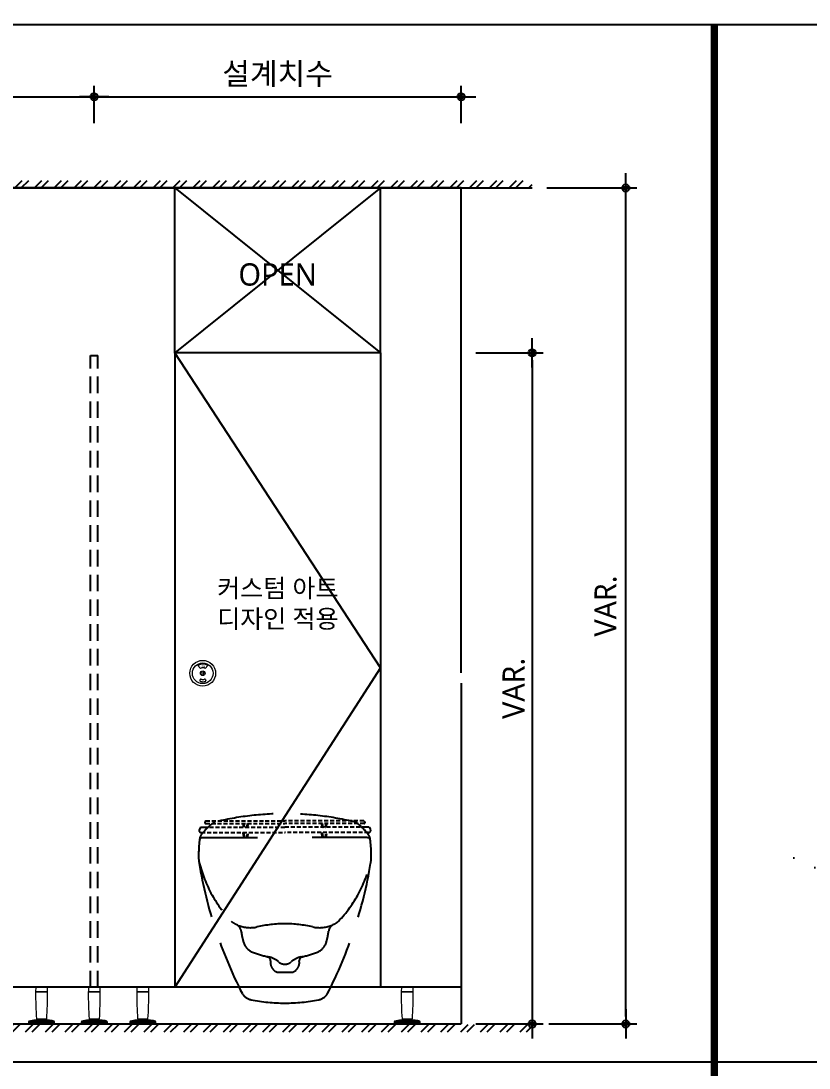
# Model space of a CAD drawing. Extents: x -256 to 8104, y -176 to 5714.
# Drawn here: x 3621 to 4694, y 4116 to 5543 of the extents above; entities that cross this region are included whole.
import ezdxf
from ezdxf.enums import TextEntityAlignment as Align

# ---------------------------------------------------------------- set-up
doc = ezdxf.new("R2010")
doc.units = 0
doc.header["$LTSCALE"] = 30
doc.linetypes.add('HIDDEN', pattern=[0.375, 0.25, -0.125])
doc.layers.get('0').update_dxf_attribs({"linetype": 'CONTINUOUS'})
doc.layers.get('DEFPOINTS').update_dxf_attribs({"linetype": 'CONTINUOUS'})
for name, color, linetype in [('curior-0Line', 252, 'CONTINUOUS'), ('DIM', 7, 'CONTINUOUS'), ('FIN', 5, 'CONTINUOUS'), ('HAT', 8, 'CONTINUOUS'), ('HID', 9, 'HIDDEN'), ('문자', 3, 'CONTINUOUS'), ('부자재', 4, 'CONTINUOUS'), ('잠금쇠(회전형)', 4, 'CONTINUOUS'), ('치수', 1, 'CONTINUOUS'), ('판넬', 2, 'CONTINUOUS'), ('해치', 8, 'CONTINUOUS')]:
    doc.layers.add(name, color=color, linetype=linetype)
doc.styles.add('HDW', font='gulim.ttc')
doc.styles.add('돋움', font='malgun.ttf')
doc.dimstyles.new('10', dxfattribs={"dimscale": 10, "dimtxt": 3, "dimasz": 1, "dimexe": 1.5, "dimexo": 2, "dimgap": 1, "dimtad": 1, "dimdec": 0, "dimlunit": 6, "dimtxsty": '돋움', "dimblk": 'DIMDOT', "dimcen": -1, "dimdle": 1.5, "dimclrt": 3, "dimazin": 3, "dimtfac": 1, "dimtdec": 0, "dimtix": 1, "dimtmove": 2, "dimatfit": 3, "dimldrblk": 'DIMDOT', "dimarcsym": 0})

# ---------------------------------------------------------------- blocks, each defined once
blk = doc.blocks.new('DIMDOT')
at = {"linetype": 'Continuous'}
blk.add_line((-2, 0), (2, 0), dxfattribs=at)
for radius in [0.5, 0.25]:
    blk.add_circle((0, 0), radius, dxfattribs=at)
blk = doc.blocks.new('*D666')
at = {"layer": 'DEFPOINTS', "color": 0}
for p in [(51908.8, -1432.8), (51408.8, -1489), (51908.8, -1489)]:
    blk.add_point(p, dxfattribs=at)
at = {"layer": 'DIM', "color": 0, "lineweight": -2, "ltscale": 10}
for p, q in [((51408.8, -1469), (51408.8, -1417.8)), ((51908.8, -1469), (51908.8, -1417.8)), ((51418.8, -1432.8), (51898.8, -1432.8))]:
    blk.add_line(p, q, dxfattribs=at)
at = {"layer": 'DIM', "color": 0, "lineweight": -2, "xscale": 10, "yscale": 10, "zscale": 10, "rotation": 180}
blk.add_blockref('DIMDOT', (51408.8, -1432.8), dxfattribs=at)
at = {"layer": 'DIM', "color": 0, "lineweight": -2, "xscale": 10, "yscale": 10, "zscale": 10}
blk.add_blockref('DIMDOT', (51908.8, -1432.8), dxfattribs=at)
at = {"layer": 'DIM', "color": 3, "insert": (51658.8, -1403.1), "char_height": 30, "attachment_point": 5, "style": '돋움'}
blk.add_mtext('설계치수', dxfattribs=at)
blk = doc.blocks.new('*D667')
at = {"layer": 'DEFPOINTS', "color": 0}
for p in [(52408.8, -1432.8), (51908.8, -1489), (52408.8, -1489)]:
    blk.add_point(p, dxfattribs=at)
at = {"layer": 'DIM', "color": 0, "lineweight": -2, "ltscale": 10}
for p, q in [((51908.8, -1469), (51908.8, -1417.8)), ((52408.8, -1469), (52408.8, -1417.8)), ((51918.8, -1432.8), (52398.8, -1432.8))]:
    blk.add_line(p, q, dxfattribs=at)
at = {"layer": 'DIM', "color": 0, "lineweight": -2, "xscale": 10, "yscale": 10, "zscale": 10, "rotation": 180}
blk.add_blockref('DIMDOT', (51908.8, -1432.8), dxfattribs=at)
at = {"layer": 'DIM', "color": 0, "lineweight": -2, "xscale": 10, "yscale": 10, "zscale": 10}
blk.add_blockref('DIMDOT', (52408.8, -1432.8), dxfattribs=at)
at = {"layer": 'DIM', "color": 3, "insert": (52158.8, -1403.1), "char_height": 30, "attachment_point": 5, "style": '돋움'}
blk.add_mtext('설계치수', dxfattribs=at)
blk = doc.blocks.new('*D668')
at = {"layer": 'DEFPOINTS', "color": 0}
for p in [(52408.8, -1781.9), (52408.8, -2696.9), (52505.7, -2696.9)]:
    blk.add_point(p, dxfattribs=at)
at = {"layer": 'DIM', "color": 0, "lineweight": -2, "ltscale": 10}
for p, q in [((52428.8, -1781.9), (52520.7, -1781.9)), ((52505.7, -1791.9), (52505.7, -2686.9)), ((52428.8, -2696.9), (52520.7, -2696.9))]:
    blk.add_line(p, q, dxfattribs=at)
at = {"layer": 'DIM', "color": 0, "lineweight": -2, "xscale": 10, "yscale": 10, "zscale": 10}
for p, rotation in [((52505.7, -1781.9), 90), ((52505.7, -2696.9), 270)]:
    blk.add_blockref('DIMDOT', p, dxfattribs=dict(at, rotation=rotation))
at = {"layer": 'DIM', "color": 3, "insert": (52480.5, -2239.4), "char_height": 30, "attachment_point": 5, "rotation": 90, "style": '돋움'}
blk.add_mtext('VAR.', dxfattribs=at)
blk = doc.blocks.new('A$C460A2A32')
at = {"color": 0}
for p, q in [((2.8, 20), (0.5, 16)), ((2.8, 20), (8.6, 20)), ((8.6, 20), (162.3, 20)), ((12.8, 32), (11.2, 30.4)), ((12.6, 27), (162.3, 27)), ((12.8, 32), (162.3, 32)), ((311.8, 32), (162.3, 32)), ((312, 27), (162.3, 27)), ((316, 20), (162.3, 20)), ((311.8, 32), (313.4, 30.4)), ((321.8, 20), (316, 20)), ((321.8, 20), (324.1, 16)), ((3.9, 10), (162.3, 10)), ((320.7, 10), (162.3, 10))]:
    blk.add_line(p, q, dxfattribs=at)
for centre, radius, start, end in [((12.6, 29), 2, 135, 270), ((108.9, 28.2), 26, 182.6717, 198.4118), ((107.4, 28.2), 23, 183.0205, 200.9186), ((68.6, 28.2), 23, 339.0814, 356.9795), ((67.1, 28.2), 26, 341.5882, 357.3283), ((257.5, 28.2), 26, 182.6717, 198.4118), ((256, 28.2), 23, 183.0205, 200.9186), ((217.2, 28.2), 23, 339.0814, 356.9795), ((215.7, 28.2), 26, 341.5882, 357.3283), ((312, 29), 2, 270, 45), ((3.9, 14), 4, 150.0107, 270), ((108.9, 10), 26, 180, 202.6199), ((107.4, 10), 23, 180, 205.7715), ((68.6, 10), 23, 334.2285, 0), ((67.1, 10), 26, 337.3801, 0), ((257.5, 10), 26, 180, 202.6199), ((256, 10), 23, 180, 205.7715), ((217.2, 10), 23, 334.2285, 0), ((215.7, 10), 26, 337.3801, 0), ((320.7, 14), 4, 270, 29.9893)]:
    blk.add_arc(centre, radius, start, end, dxfattribs=at)
blk = doc.blocks.new('*D685')
at = {"layer": 'DEFPOINTS', "color": 0}
for p in [(52505.7, -1557.2), (52633.1, -1557.2), (52508.2, -2696.9)]:
    blk.add_point(p, dxfattribs=at)
at = {"layer": 'DIM', "color": 0, "lineweight": -2, "ltscale": 10}
for p, q in [((52525.7, -1557.2), (52648.1, -1557.2)), ((52633.1, -2686.9), (52633.1, -1567.2)), ((52528.2, -2696.9), (52648.1, -2696.9))]:
    blk.add_line(p, q, dxfattribs=at)
at = {"layer": 'DIM', "color": 0, "lineweight": -2, "xscale": 10, "yscale": 10, "zscale": 10}
for p, rotation in [((52633.1, -1557.2), 90), ((52633.1, -2696.9), 270)]:
    blk.add_blockref('DIMDOT', p, dxfattribs=dict(at, rotation=rotation))
at = {"layer": 'DIM', "color": 3, "insert": (52605.8, -2127.1), "char_height": 30, "attachment_point": 5, "rotation": 90, "style": '돋움'}
blk.add_mtext('VAR.', dxfattribs=at)
blk = doc.blocks.new('DESIGN-25', base_point=(48188.6, -6872.9))
at = {"layer": 'HAT'}
h = blk.add_hatch(dxfattribs=at)
h.set_pattern_fill('ANSI32', color=256, scale=2, style=0)
h.set_pattern_definition([(45, (39572.717, -7190.143), (-13.470384, 13.470384), []), (45, (39581.697, -7190.143), (-13.470384, 13.470384), [])])
h.paths.add_polyline_path([(50812.1, -1547.2), (52505.7, -1547.2), (52505.7, -1557.2), (50812.1, -1557.2)])
h = blk.add_hatch(dxfattribs=at)
h.set_pattern_fill('ANSI32', color=256, scale=2, style=0)
h.set_pattern_definition([(45, (39572.717, -7008.163), (-13.470384, 13.470384), []), (45, (39581.697, -7008.163), (-13.470384, 13.470384), [])])
h.paths.add_polyline_path([(50812.1, -2707.4), (52505.7, -2707.4), (52505.7, -2697.4), (50812.1, -2697.4)])
at = {"layer": '해치'}
h = blk.add_hatch(dxfattribs=at)
h.set_pattern_fill('AR-CONC', color=256, style=0)
h.set_pattern_definition([(50, (51428.11, -3972.16), (182.185, -15.939), [19.05, -209.55]), (355, (51428.11, -3972.16), (-35.243, 191.057), [15.24, -167.64]), (100.451, (51443.3, -3973.49), (146.943, 175.117), [16.19, -178.09]), (46.184, (51428.11, -3921.36), (271.079, -42.042), [28.575, -314.325]), (96.636, (51450.7, -3924.86), (237.404, 247.426), [24.285, -267.135]), (351.184, (51428.1, -3921.36), (237.405, 247.425), [22.86, -251.46]), (21, (51453.51, -3934.06), (151.615, -102.2655), [19.05, -209.55]), (326, (51453.51, -3934.06), (61.802, 184.188), [15.24, -167.64]), (71.4514, (51466.15, -3942.58), (213.416, 81.923), [16.19, -178.09]), (37.5, (51428.11, -3972.16), (3.0886, 84.555), [0, -165.608, 0, -170.18, 0, -168.275]), (7.5, (51428.11, -3972.16), (66.8197, 100.1806), [0, -97.028, 0, -161.798, 0, -64.135]), (327.5, (51371.47, -3972.16), (135.5906, -5.7287), [0, -63.5, 0, -198.12, 0, -262.89]), (317.5, (51346.07, -3972.16), (148.129, 25.4265), [0, -82.55, 0, -131.572, 0, -186.69])])
h.paths.add_polyline_path([(53907.7, -2538.4), (53907.7, -2435.4), (52857.5, -2435.4), (52857.5, -2538.4)])
at = {"color": 2}
blk.add_line((50812.1, -1557.2), (52505.7, -1557.2), dxfattribs=at)
for p, q in [((52408.8, -2218.3), (52408.8, -1557.2)), ((52408.8, -2232.1), (52408.8, -2696.9)), ((50908.8, -2696.9), (52408.8, -2696.9))]:
    blk.add_line(p, q)
at = {"color": 8}
blk.add_line((50707.4, -2748.7), (54055.2, -2748.7), dxfattribs=at)
at = {"color": 2}
for points in [[(48187.9, -1334.5), (55440.2, -1334.5), (55440.2, -6872.8), (48187.9, -6872.8)], [(48187.9, -1334.5), (55440.2, -1334.5), (55440.2, -6872.8), (48187.9, -6872.8)], [(48187.9, -1334.5), (56169.8, -1334.5), (56169.8, -6872.8), (48187.9, -6872.8)]]:
    blk.add_lwpolyline(points, close=True, dxfattribs=at)
at = {"color": 8, "const_width": 10}
blk.add_lwpolyline([(52753.7, -4103.7), (52753.7, -1334.5)], dxfattribs=at)
at = {"layer": 'FIN', "linetype": 'Continuous', "lineweight": 15}
for p, q in [((51845.5, -2653.4), (51829.1, -2653.4)), ((51829.2, -2652.8), (51845.5, -2652.8)), ((51917.3, -2653.4), (51900.9, -2653.4)), ((51901, -2652.8), (51917.3, -2652.8)), ((51967, -2652.8), (51983.4, -2652.8)), ((51983.4, -2653.4), (51967, -2653.4)), ((52327.2, -2652.8), (52343.6, -2652.8)), ((52343.6, -2653.4), (52327.2, -2653.4)), ((51855.1, -2694.2), (51819.5, -2694.2)), ((51855.1, -2695.5), (51819.5, -2695.5)), ((51819.5, -2695.5), (51855.1, -2695.5)), ((51820.1, -2693), (51854.6, -2693)), ((51821, -2697.1), (51821, -2696.9)), ((51821, -2697.1), (51821, -2696.9)), ((51822.2, -2697.1), (51821, -2697.1)), ((51821, -2697.1), (51821, -2697.1)), ((51822.2, -2697.1), (51822.2, -2696.9)), ((51822.2, -2697.1), (51822.2, -2696.9)), ((51822.2, -2697.1), (51822.2, -2697.1)), ((51845.9, -2691.5), (51828.8, -2691.5)), ((51829, -2691.5), (51845.6, -2691.5)), ((51830.3, -2689.8), (51844.4, -2689.8)), ((51839.4, -2697.1), (51839.4, -2696.9)), ((51840, -2697.1), (51839.4, -2697.1)), ((51840, -2697.1), (51840, -2696.9)), ((51840.8, -2697.1), (51840.8, -2696.9)), ((51840.8, -2697.1), (51840.8, -2696.9)), ((51840.8, -2697.1), (51840.8, -2696.9)), ((51840.9, -2697.1), (51840.9, -2696.9)), ((51841.1, -2697.1), (51840.9, -2697.1)), ((51841.1, -2697.1), (51841.1, -2696.9)), ((51841.2, -2697.1), (51841.1, -2697.1)), ((51841.2, -2697.1), (51841.2, -2696.9)), ((51841.3, -2697.1), (51841.2, -2697.1)), ((51841.3, -2697.1), (51841.3, -2696.9)), ((51841.3, -2697.1), (51841.3, -2696.9)), ((51841.3, -2697.1), (51841.3, -2696.9)), ((51841.3, -2697.1), (51841.3, -2697.1)), ((51841.3, -2697.1), (51841.3, -2697.1)), ((51841.5, -2697.1), (51841.5, -2696.9)), ((51841.7, -2697.1), (51841.7, -2696.9)), ((51841.7, -2697.1), (51841.7, -2696.9)), ((51841.8, -2697.1), (51841.8, -2696.9)), ((51841.9, -2697.1), (51841.8, -2697.1)), ((51841.8, -2697.1), (51841.8, -2697.1)), ((51841.9, -2697.1), (51841.9, -2696.9)), ((51842, -2697.1), (51841.9, -2697.1)), ((51842, -2697.1), (51842, -2696.9)), ((51852.2, -2697.1), (51852.2, -2696.9)), ((51852.4, -2697.1), (51852.4, -2696.9)), ((51852.9, -2697.1), (51852.9, -2696.9)), ((51853.3, -2697.1), (51853.3, -2696.9)), ((51853.5, -2697.1), (51853.5, -2696.9)), ((51926.9, -2694.2), (51891.3, -2694.2)), ((51926.9, -2695.5), (51891.3, -2695.5)), ((51891.3, -2695.5), (51926.9, -2695.5)), ((51891.9, -2693), (51926.4, -2693)), ((51892.8, -2697.1), (51892.8, -2696.9)), ((51892.8, -2697.1), (51892.8, -2696.9)), ((51894, -2697.1), (51892.8, -2697.1)), ((51892.8, -2697.1), (51892.8, -2697.1)), ((51894, -2697.1), (51894, -2696.9)), ((51894, -2697.1), (51894, -2696.9)), ((51894, -2697.1), (51894, -2697.1)), ((51917.7, -2691.5), (51900.6, -2691.5)), ((51900.8, -2691.5), (51917.4, -2691.5)), ((51902.1, -2689.8), (51916.2, -2689.8)), ((51911.2, -2697.1), (51911.2, -2696.9)), ((51911.8, -2697.1), (51911.2, -2697.1)), ((51911.8, -2697.1), (51911.8, -2696.9)), ((51912.6, -2697.1), (51912.6, -2696.9)), ((51912.6, -2697.1), (51912.6, -2696.9)), ((51912.6, -2697.1), (51912.6, -2696.9)), ((51912.7, -2697.1), (51912.7, -2696.9)), ((51912.9, -2697.1), (51912.7, -2697.1)), ((51912.9, -2697.1), (51912.9, -2696.9)), ((51913, -2697.1), (51912.9, -2697.1)), ((51913, -2697.1), (51913, -2696.9)), ((51913.1, -2697.1), (51913, -2697.1)), ((51913.1, -2697.1), (51913.1, -2696.9)), ((51913.1, -2697.1), (51913.1, -2696.9)), ((51913.1, -2697.1), (51913.1, -2696.9)), ((51913.1, -2697.1), (51913.1, -2697.1)), ((51913.1, -2697.1), (51913.1, -2697.1)), ((51913.3, -2697.1), (51913.3, -2696.9)), ((51913.5, -2697.1), (51913.5, -2696.9)), ((51913.5, -2697.1), (51913.5, -2696.9)), ((51913.6, -2697.1), (51913.6, -2696.9)), ((51913.7, -2697.1), (51913.6, -2697.1)), ((51913.6, -2697.1), (51913.6, -2697.1)), ((51913.7, -2697.1), (51913.7, -2696.9)), ((51913.7, -2697.1), (51913.7, -2696.9)), ((51913.7, -2697.1), (51913.7, -2697.1)), ((51924, -2697.1), (51924, -2696.9)), ((51924.2, -2697.1), (51924.2, -2696.9)), ((51924.6, -2697.1), (51924.6, -2696.9)), ((51925.1, -2697.1), (51925.1, -2696.9)), ((51925.3, -2697.1), (51925.3, -2696.9)), ((51993, -2694.2), (51957.4, -2694.2)), ((51993, -2695.5), (51957.4, -2695.5)), ((51957.4, -2695.5), (51993, -2695.5)), ((51958, -2693), (51992.5, -2693)), ((51958.9, -2697.1), (51958.9, -2696.9)), ((51958.9, -2697.1), (51958.9, -2696.9)), ((51960.1, -2697.1), (51958.9, -2697.1)), ((51958.9, -2697.1), (51958.9, -2697.1)), ((51960.1, -2697.1), (51960.1, -2696.9)), ((51960.1, -2697.1), (51960.1, -2696.9)), ((51960.1, -2697.1), (51960.1, -2697.1)), ((51983.7, -2691.5), (51966.7, -2691.5)), ((51966.9, -2691.5), (51983.5, -2691.5)), ((51968.2, -2689.8), (51982.3, -2689.8)), ((51977.3, -2697.1), (51977.3, -2696.9)), ((51977.8, -2697.1), (51977.3, -2697.1)), ((51977.8, -2697.1), (51977.8, -2696.9)), ((51978.7, -2697.1), (51978.7, -2696.9)), ((51978.7, -2697.1), (51978.7, -2696.9)), ((51978.7, -2697.1), (51978.7, -2696.9)), ((51978.7, -2697.1), (51978.7, -2696.9)), ((51979, -2697.1), (51978.7, -2697.1)), ((51979, -2697.1), (51979, -2696.9)), ((51979.1, -2697.1), (51979, -2697.1)), ((51979.1, -2697.1), (51979.1, -2696.9)), ((51979.2, -2697.1), (51979.1, -2697.1)), ((51979.2, -2697.1), (51979.2, -2696.9)), ((51979.2, -2697.1), (51979.2, -2696.9)), ((51979.2, -2697.1), (51979.2, -2696.9)), ((51979.2, -2697.1), (51979.2, -2697.1)), ((51979.2, -2697.1), (51979.2, -2697.1)), ((51979.4, -2697.1), (51979.4, -2696.9)), ((51979.6, -2697.1), (51979.6, -2696.9)), ((51979.6, -2697.1), (51979.6, -2696.9)), ((51979.7, -2697.1), (51979.6, -2697.1)), ((51979.7, -2697.1), (51979.7, -2696.9)), ((51979.8, -2697.1), (51979.7, -2697.1)), ((51979.8, -2697.1), (51979.8, -2696.9)), ((51979.8, -2697.1), (51979.8, -2696.9)), ((51979.8, -2697.1), (51979.8, -2697.1)), ((51990.1, -2697.1), (51990.1, -2696.9)), ((51990.3, -2697.1), (51990.3, -2696.9)), ((51990.7, -2697.1), (51990.7, -2696.9)), ((51991.2, -2697.1), (51991.2, -2696.9)), ((51991.4, -2697.1), (51991.4, -2696.9)), ((52353.2, -2694.2), (52317.6, -2694.2)), ((52353.2, -2695.5), (52317.6, -2695.5)), ((52317.6, -2695.5), (52353.2, -2695.5)), ((52318.1, -2693), (52352.7, -2693)), ((52319, -2697.1), (52319, -2696.9)), ((52319.1, -2697.1), (52319, -2697.1)), ((52319.1, -2697.1), (52319.1, -2696.9)), ((52320.3, -2697.1), (52319.1, -2697.1)), ((52320.3, -2697.1), (52320.3, -2696.9)), ((52320.3, -2697.1), (52320.3, -2696.9)), ((52320.3, -2697.1), (52320.3, -2697.1)), ((52343.9, -2691.5), (52326.9, -2691.5)), ((52327.1, -2691.5), (52343.7, -2691.5)), ((52328.4, -2689.8), (52342.4, -2689.8)), ((52337.4, -2697.1), (52337.4, -2696.9)), ((52338, -2697.1), (52337.4, -2697.1)), ((52338, -2697.1), (52338, -2696.9)), ((52338.8, -2697.1), (52338.8, -2696.9)), ((52338.9, -2697.1), (52338.9, -2696.9)), ((52338.9, -2697.1), (52338.9, -2696.9)), ((52338.9, -2697.1), (52338.9, -2696.9)), ((52339.2, -2697.1), (52338.9, -2697.1)), ((52339.2, -2697.1), (52339.2, -2696.9)), ((52339.3, -2697.1), (52339.2, -2697.1)), ((52339.3, -2697.1), (52339.3, -2696.9)), ((52339.4, -2697.1), (52339.3, -2697.1)), ((52339.4, -2697.1), (52339.4, -2696.9)), ((52339.4, -2697.1), (52339.4, -2696.9)), ((52339.4, -2697.1), (52339.4, -2696.9)), ((52339.4, -2697.1), (52339.4, -2697.1)), ((52339.4, -2697.1), (52339.4, -2697.1)), ((52339.6, -2697.1), (52339.6, -2696.9)), ((52339.8, -2697.1), (52339.8, -2696.9)), ((52339.8, -2697.1), (52339.8, -2696.9)), ((52339.9, -2697.1), (52339.8, -2697.1)), ((52339.9, -2697.1), (52339.9, -2696.9)), ((52339.9, -2697.1), (52339.9, -2696.9)), ((52339.9, -2697.1), (52339.9, -2697.1)), ((52340, -2697.1), (52339.9, -2697.1)), ((52340, -2697.1), (52340, -2696.9)), ((52350.3, -2697.1), (52350.3, -2696.9)), ((52350.5, -2697.1), (52350.5, -2696.9)), ((52350.9, -2697.1), (52350.9, -2696.9)), ((52351.4, -2697.1), (52351.4, -2696.9)), ((52351.6, -2697.1), (52351.6, -2696.9))]:
    blk.add_line(p, q, dxfattribs=at)
at = {"layer": 'FIN', "color": 4, "linetype": 'Continuous', "lineweight": 15}
for p, q in [((51829.3, -2647.2), (51829.3, -2647.2)), ((51829.4, -2646.9), (51845.3, -2646.9)), ((51829.4, -2653.1), (51845.2, -2653.1)), ((51845.5, -2652.8), (51845.4, -2647.2)), ((51901.1, -2646.9), (51917.1, -2646.9)), ((51901.1, -2647.2), (51901.1, -2647.2)), ((51901.2, -2653.1), (51917, -2653.1)), ((51917.3, -2652.8), (51917.2, -2647.2)), ((51967.2, -2646.9), (51983.2, -2646.9)), ((51967.2, -2647.2), (51967.2, -2647.2)), ((51967.3, -2653.1), (51983.1, -2653.1)), ((51983.4, -2652.8), (51983.2, -2647.2)), ((52327.4, -2646.9), (52343.4, -2646.9)), ((52327.4, -2647.2), (52327.4, -2647.2)), ((52327.5, -2653.1), (52343.3, -2653.1)), ((52343.6, -2652.8), (52343.4, -2647.2)), ((51820.1, -2693), (51819.5, -2694.2)), ((51819.5, -2694.2), (51819.5, -2695.5)), ((51819.5, -2695.5), (51819.5, -2696.9)), ((51819.5, -2696.9), (51855.1, -2696.9)), ((51830.3, -2689.8), (51830.9, -2690.5)), ((51843.8, -2690.5), (51830.9, -2690.5)), ((51831.8, -2690.7), (51831.2, -2691.4)), ((51843.5, -2691.4), (51831.2, -2691.4)), ((51831.8, -2690.5), (51831.8, -2690.7)), ((51831.8, -2690.7), (51842.9, -2690.7)), ((51842.9, -2690.7), (51842.9, -2690.5)), ((51843.5, -2691.4), (51842.9, -2690.7)), ((51843.8, -2690.5), (51844.4, -2689.8)), ((51855.1, -2694.2), (51854.6, -2693)), ((51855.1, -2695.5), (51855.1, -2694.2)), ((51855.1, -2696.9), (51855.1, -2695.5)), ((51891.9, -2693), (51891.3, -2694.2)), ((51891.3, -2694.2), (51891.3, -2695.5)), ((51891.3, -2695.5), (51891.3, -2696.9)), ((51891.3, -2696.9), (51926.9, -2696.9)), ((51902.1, -2689.8), (51902.7, -2690.5)), ((51915.5, -2690.5), (51902.7, -2690.5)), ((51903.6, -2690.7), (51903, -2691.4)), ((51915.3, -2691.4), (51903, -2691.4)), ((51903.6, -2690.5), (51903.6, -2690.7)), ((51903.6, -2690.7), (51914.7, -2690.7)), ((51914.7, -2690.7), (51914.7, -2690.5)), ((51915.3, -2691.4), (51914.7, -2690.7)), ((51915.5, -2690.5), (51916.2, -2689.8)), ((51926.9, -2694.2), (51926.4, -2693)), ((51926.9, -2695.5), (51926.9, -2694.2)), ((51926.9, -2696.9), (51926.9, -2695.5)), ((51958, -2693), (51957.4, -2694.2)), ((51957.4, -2694.2), (51957.4, -2695.5)), ((51957.4, -2695.5), (51957.4, -2696.9)), ((51957.4, -2696.9), (51993, -2696.9)), ((51968.2, -2689.8), (51968.8, -2690.5)), ((51981.6, -2690.5), (51968.8, -2690.5)), ((51969.7, -2690.7), (51969.1, -2691.4)), ((51981.4, -2691.4), (51969.1, -2691.4)), ((51969.7, -2690.5), (51969.7, -2690.7)), ((51969.7, -2690.7), (51980.8, -2690.7)), ((51980.8, -2690.7), (51980.8, -2690.5)), ((51981.4, -2691.4), (51980.8, -2690.7)), ((51981.6, -2690.5), (51982.3, -2689.8)), ((51993, -2694.2), (51992.5, -2693)), ((51993, -2695.5), (51993, -2694.2)), ((51993, -2696.9), (51993, -2695.5)), ((52318.1, -2693), (52317.6, -2694.2)), ((52317.6, -2694.2), (52317.6, -2695.5)), ((52317.6, -2695.5), (52317.6, -2696.9)), ((52317.6, -2696.9), (52353.2, -2696.9)), ((52328.4, -2689.8), (52329, -2690.5)), ((52341.8, -2690.5), (52329, -2690.5)), ((52329.9, -2690.7), (52329.3, -2691.4)), ((52341.5, -2691.4), (52329.3, -2691.4)), ((52329.9, -2690.5), (52329.9, -2690.7)), ((52329.9, -2690.7), (52341, -2690.7)), ((52341, -2690.7), (52341, -2690.5)), ((52341.5, -2691.4), (52341, -2690.7)), ((52341.8, -2690.5), (52342.4, -2689.8)), ((52353.2, -2694.2), (52352.7, -2693)), ((52353.2, -2695.5), (52353.2, -2694.2)), ((52353.2, -2696.9), (52353.2, -2695.5))]:
    blk.add_line(p, q, dxfattribs=at)
for points in [[(51829.4, -2646.9, 0.124037), (51829.3, -2647.2, -0.001096), (51829.3, -2647.2), (51829.2, -2652.8)], [(51901.1, -2646.9, 0.124037), (51901.1, -2647.2, -0.001096), (51901.1, -2647.2), (51901, -2652.8)], [(51967.2, -2646.9, 0.124037), (51967.2, -2647.2, -0.001096), (51967.2, -2647.2), (51967, -2652.8)], [(52327.4, -2646.9, 0.124037), (52327.4, -2647.2, -0.001096), (52327.4, -2647.2), (52327.2, -2652.8)]]:
    blk.add_lwpolyline(points, format="xyb", dxfattribs=at)
at = {"layer": 'FIN', "color": 4, "linetype": 'Continuous', "lineweight": 15, "flags": 128}
for points in [[(51845.4, -2647.2, 0.118135), (51845.3, -2646.9, 0.118135)], [(51917.2, -2647.2, 0.118135), (51917.1, -2646.9, 0.118135)], [(51983.2, -2647.2, 0.118135), (51983.2, -2646.9, 0.118135)], [(52343.4, -2647.2, 0.118135), (52343.4, -2646.9, 0.118135)]]:
    blk.add_lwpolyline(points, format="xyb", dxfattribs=at)
at = {"layer": 'FIN', "color": 4, "linetype": 'Continuous', "lineweight": 15}
for centre, radius, start, end in [((51829.4, -2653.4), 0.292, 90, 179.3579), ((51829.4, -2652.8), 0.292, 179.2415, 270), ((52407.8, -2653.6), 578.7, 179.9718, 183.5859), ((51291.4, -2654.4), 554.1, 356.3354, 0.1097), ((51845.2, -2652.8), 0.292, 270, 0.7585), ((51845.2, -2653.4), 0.292, 0.6421, 90), ((51901.2, -2653.4), 0.292, 90, 179.3579), ((51901.2, -2652.8), 0.292, 179.2415, 270), ((52479.6, -2653.6), 578.7, 179.9718, 183.5859), ((51363.2, -2654.4), 554.1, 356.3354, 0.1097), ((51917, -2652.8), 0.292, 270, 0.7585), ((51917, -2653.4), 0.292, 0.6421, 90), ((51967.3, -2652.8), 0.292, 179.2415, 270), ((51967.3, -2653.4), 0.292, 90, 179.3579), ((52545.7, -2653.6), 578.7, 179.9718, 183.5859), ((51429.3, -2654.4), 554.1, 356.3354, 0.1097), ((51983.1, -2652.8), 0.292, 270, 0.7585), ((51983.1, -2653.4), 0.292, 0.6421, 90), ((52327.5, -2652.8), 0.292, 179.2415, 270), ((52327.5, -2653.4), 0.292, 90, 179.3579), ((52905.9, -2653.6), 578.7, 179.9718, 183.5859), ((51789.5, -2654.4), 554.1, 356.3354, 0.1097), ((52343.3, -2652.8), 0.292, 270, 0.7585), ((52343.3, -2653.4), 0.292, 0.6421, 90), ((51831.8, -2735.2), 43.8, 93.8991, 105.5006), ((51831.8, -2724.7), 33.3, 91.0115, 94.7479), ((51829, -2691.7), 0.175, 94.7479, 116.6788), ((51842.9, -2724.7), 33.3, 85.2521, 88.9885), ((51845.6, -2691.7), 0.175, 63.3212, 85.2521), ((51842.9, -2735.2), 43.8, 80.5831, 86.1009), ((51842.9, -2735.2), 43.8, 74.4994, 78.127), ((51903.6, -2735.2), 43.8, 93.8991, 105.5006), ((51903.6, -2724.7), 33.3, 91.0115, 94.7479), ((51900.8, -2691.7), 0.175, 94.7479, 116.6788), ((51914.7, -2724.7), 33.3, 85.2521, 88.9885), ((51917.4, -2691.7), 0.175, 63.3212, 85.2521), ((51914.7, -2735.2), 43.8, 80.5831, 86.1009), ((51914.7, -2735.2), 43.8, 74.4994, 78.127), ((51969.7, -2735.2), 43.8, 93.8991, 105.5006), ((51966.9, -2691.7), 0.175, 94.7479, 116.6788), ((51969.7, -2724.7), 33.3, 91.0115, 94.7479), ((51980.8, -2724.7), 33.3, 85.2521, 88.9885), ((51983.5, -2691.7), 0.175, 63.3212, 85.2521), ((51980.8, -2735.2), 43.8, 80.5831, 86.1009), ((51980.8, -2735.2), 43.8, 74.4994, 78.127), ((52329.9, -2735.2), 43.8, 93.8991, 105.5006), ((52327.1, -2691.7), 0.175, 94.7479, 116.6788), ((52329.9, -2724.7), 33.3, 91.0115, 94.7479), ((52341, -2724.7), 33.3, 85.2521, 88.9885), ((52343.7, -2691.7), 0.175, 63.3212, 85.2521), ((52341, -2735.2), 43.8, 80.5831, 86.1009), ((52341, -2735.2), 43.8, 74.4994, 78.127)]:
    blk.add_arc(centre, radius, start, end, dxfattribs=at)
at = {"layer": 'FIN', "linetype": 'Continuous', "lineweight": 15}
for points, knots in [([(51840.9, -2697.1), (51840.9, -2697.1), (51840.8, -2697.1), (51840.8, -2697.1), (51840.8, -2697.1)], [0, 0, 0, 0, 0.561741, 1, 1, 1, 1]), ([(51840.8, -2697.1), (51840.8, -2697.1), (51840.8, -2697.1), (51840.8, -2697.1), (51840.8, -2697.1)], [0, 0, 0, 0, 0.557964, 1, 1, 1, 1]), ([(51841.5, -2697.1), (51841.5, -2697.1), (51841.4, -2697.1), (51841.4, -2697.1), (51841.3, -2697.1)], [0, 0, 0, 0, 0.560188, 1, 1, 1, 1]), ([(51841.7, -2697.1), (51841.7, -2697.1), (51841.6, -2697.1), (51841.6, -2697.1), (51841.5, -2697.1)], [0, 0, 0, 0, 0.559958, 1, 1, 1, 1]), ([(51852.4, -2697.1), (51852.3, -2697.1), (51852.2, -2697.1), (51852.2, -2697.1), (51852.2, -2697.1)], [0, 0, 0, 0, 0.558554, 1, 1, 1, 1]), ([(51852.6, -2697.1), (51852.5, -2697.1), (51852.4, -2697.1), (51852.3, -2697.1), (51852.3, -2697.1)], [0, 0, 0, 0, 0.558511, 1, 1, 1, 1]), ([(51852.9, -2697.1), (51852.8, -2697.1), (51852.6, -2697.1), (51852.5, -2697.1), (51852.4, -2697.1)], [0, 0, 0, 0, 0.559859, 1, 1, 1, 1]), ([(51853.3, -2697.1), (51853.2, -2697.1), (51853.1, -2697.1), (51852.9, -2697.1), (51852.9, -2697.1)], [0, 0, 0, 0, 0.558977, 1, 1, 1, 1]), ([(51853.5, -2697.1), (51853.5, -2697.1), (51853.5, -2697.1), (51853.3, -2697.1), (51853.3, -2697.1)], [0, 0, 0, 0, 0.559094, 1, 1, 1, 1]), ([(51912.7, -2697.1), (51912.6, -2697.1), (51912.6, -2697.1), (51912.6, -2697.1), (51912.6, -2697.1)], [0, 0, 0, 0, 0.561741, 1, 1, 1, 1]), ([(51912.6, -2697.1), (51912.6, -2697.1), (51912.6, -2697.1), (51912.6, -2697.1), (51912.6, -2697.1)], [0, 0, 0, 0, 0.557964, 1, 1, 1, 1]), ([(51913.3, -2697.1), (51913.3, -2697.1), (51913.2, -2697.1), (51913.2, -2697.1), (51913.1, -2697.1)], [0, 0, 0, 0, 0.560188, 1, 1, 1, 1]), ([(51913.5, -2697.1), (51913.5, -2697.1), (51913.4, -2697.1), (51913.4, -2697.1), (51913.3, -2697.1)], [0, 0, 0, 0, 0.559958, 1, 1, 1, 1]), ([(51924.2, -2697.1), (51924.1, -2697.1), (51924, -2697.1), (51924, -2697.1), (51924, -2697.1)], [0, 0, 0, 0, 0.558554, 1, 1, 1, 1]), ([(51924.4, -2697.1), (51924.3, -2697.1), (51924.2, -2697.1), (51924.1, -2697.1), (51924.1, -2697.1)], [0, 0, 0, 0, 0.558511, 1, 1, 1, 1]), ([(51924.6, -2697.1), (51924.6, -2697.1), (51924.4, -2697.1), (51924.3, -2697.1), (51924.2, -2697.1)], [0, 0, 0, 0, 0.559859, 1, 1, 1, 1]), ([(51925.1, -2697.1), (51925, -2697.1), (51924.9, -2697.1), (51924.7, -2697.1), (51924.6, -2697.1)], [0, 0, 0, 0, 0.558977, 1, 1, 1, 1]), ([(51925.3, -2697.1), (51925.3, -2697.1), (51925.3, -2697.1), (51925.1, -2697.1), (51925.1, -2697.1)], [0, 0, 0, 0, 0.559094, 1, 1, 1, 1]), ([(51978.7, -2697.1), (51978.7, -2697.1), (51978.7, -2697.1), (51978.7, -2697.1), (51978.7, -2697.1)], [0, 0, 0, 0, 0.561741, 1, 1, 1, 1]), ([(51978.7, -2697.1), (51978.7, -2697.1), (51978.7, -2697.1), (51978.7, -2697.1), (51978.7, -2697.1)], [0, 0, 0, 0, 0.557964, 1, 1, 1, 1]), ([(51979.4, -2697.1), (51979.4, -2697.1), (51979.3, -2697.1), (51979.3, -2697.1), (51979.2, -2697.1)], [0, 0, 0, 0, 0.560188, 1, 1, 1, 1]), ([(51979.6, -2697.1), (51979.6, -2697.1), (51979.5, -2697.1), (51979.4, -2697.1), (51979.4, -2697.1)], [0, 0, 0, 0, 0.559958, 1, 1, 1, 1]), ([(51990.3, -2697.1), (51990.2, -2697.1), (51990.1, -2697.1), (51990.1, -2697.1), (51990.1, -2697.1)], [0, 0, 0, 0, 0.558554, 1, 1, 1, 1]), ([(51990.5, -2697.1), (51990.4, -2697.1), (51990.3, -2697.1), (51990.2, -2697.1), (51990.2, -2697.1)], [0, 0, 0, 0, 0.558511, 1, 1, 1, 1]), ([(51990.7, -2697.1), (51990.6, -2697.1), (51990.5, -2697.1), (51990.4, -2697.1), (51990.3, -2697.1)], [0, 0, 0, 0, 0.559859, 1, 1, 1, 1]), ([(51991.2, -2697.1), (51991.1, -2697.1), (51991, -2697.1), (51990.8, -2697.1), (51990.7, -2697.1)], [0, 0, 0, 0, 0.558977, 1, 1, 1, 1]), ([(51991.4, -2697.1), (51991.4, -2697.1), (51991.4, -2697.1), (51991.2, -2697.1), (51991.2, -2697.1)], [0, 0, 0, 0, 0.559094, 1, 1, 1, 1]), ([(52338.9, -2697.1), (52338.9, -2697.1), (52338.9, -2697.1), (52338.9, -2697.1), (52338.9, -2697.1)], [0, 0, 0, 0, 0.561741, 1, 1, 1, 1]), ([(52338.9, -2697.1), (52338.9, -2697.1), (52338.9, -2697.1), (52338.9, -2697.1), (52338.9, -2697.1)], [0, 0, 0, 0, 0.557964, 1, 1, 1, 1]), ([(52339.6, -2697.1), (52339.6, -2697.1), (52339.5, -2697.1), (52339.4, -2697.1), (52339.4, -2697.1)], [0, 0, 0, 0, 0.560188, 1, 1, 1, 1]), ([(52339.8, -2697.1), (52339.8, -2697.1), (52339.7, -2697.1), (52339.6, -2697.1), (52339.6, -2697.1)], [0, 0, 0, 0, 0.559958, 1, 1, 1, 1]), ([(52350.5, -2697.1), (52350.4, -2697.1), (52350.3, -2697.1), (52350.3, -2697.1), (52350.3, -2697.1)], [0, 0, 0, 0, 0.558554, 1, 1, 1, 1]), ([(52350.7, -2697.1), (52350.6, -2697.1), (52350.5, -2697.1), (52350.4, -2697.1), (52350.4, -2697.1)], [0, 0, 0, 0, 0.558511, 1, 1, 1, 1]), ([(52350.9, -2697.1), (52350.8, -2697.1), (52350.7, -2697.1), (52350.5, -2697.1), (52350.5, -2697.1)], [0, 0, 0, 0, 0.559859, 1, 1, 1, 1]), ([(52351.4, -2697.1), (52351.3, -2697.1), (52351.2, -2697.1), (52351, -2697.1), (52350.9, -2697.1)], [0, 0, 0, 0, 0.558977, 1, 1, 1, 1]), ([(52351.6, -2697.1), (52351.6, -2697.1), (52351.5, -2697.1), (52351.4, -2697.1), (52351.4, -2697.1)], [0, 0, 0, 0, 0.559094, 1, 1, 1, 1])]:
    blk.add_open_spline(points, degree=3, knots=knots, dxfattribs=at)
for points in [[(51840.9, -2697.1), (51840.8, -2697.1)], [(51912.6, -2697.1), (51912.6, -2697.1)], [(51978.7, -2697.1), (51978.7, -2697.1)], [(52338.9, -2697.1), (52338.9, -2697.1)]]:
    blk.add_open_spline(points, degree=1, dxfattribs=at)
at = {"layer": 'FIN', "color": 4, "linetype": 'Continuous', "lineweight": 15}
for points, knots in [([(51850, -2692), (51850, -2692), (51850, -2692), (51850.1, -2692), (51850.1, -2692), (51850.1, -2692)], [0, 0, 0, 0, 0.110152, 0.664814, 1, 1, 1, 1]), ([(51850.1, -2692), (51850.1, -2692), (51850.2, -2692), (51850.2, -2692), (51850.3, -2692.1), (51850.4, -2692.1), (51850.5, -2692.1), (51850.5, -2692.1)], [0, 0, 0, 0, 0.2159727, 0.4318558, 0.6498983, 0.8698049, 1, 1, 1, 1]), ([(51850.5, -2692.1), (51850.5, -2692.1), (51850.7, -2692.2), (51850.8, -2692.2), (51850.8, -2692.2)], [0, 0, 0, 0, 0.405872, 1, 1, 1, 1]), ([(51850.8, -2692.2), (51850.8, -2692.1), (51850.7, -2692.1), (51850.5, -2692.1), (51850.5, -2692.1)], [0, 0, 0, 0, 0.585266, 1, 1, 1, 1]), ([(51850.5, -2692.1), (51850.5, -2692.1), (51850.5, -2692.1), (51850.5, -2692.1), (51850.5, -2692.1)], [0, 0, 0, 0, 0.495973, 1, 1, 1, 1]), ([(51850.8, -2692.2), (51850.8, -2692.2), (51850.8, -2692.2), (51850.8, -2692.2), (51850.8, -2692.2)], [0, 0, 0, 0, 0.517301, 1, 1, 1, 1]), ([(51850.8, -2692.2), (51851.1, -2692.2), (51851.5, -2692.3), (51852, -2692.4), (51852.2, -2692.5)], [0, 0, 0, 0, 0.470682, 1, 1, 1, 1]), ([(51852.2, -2692.5), (51852, -2692.4), (51851.5, -2692.3), (51851.1, -2692.2), (51850.8, -2692.2)], [0, 0, 0, 0, 0.528575, 1, 1, 1, 1]), ([(51852.2, -2692.5), (51852.2, -2692.5), (51852.2, -2692.5), (51852.2, -2692.5), (51852.2, -2692.5)], [0, 0, 0, 0, 0.529757, 1, 1, 1, 1]), ([(51921.8, -2692), (51921.8, -2692), (51921.8, -2692), (51921.9, -2692), (51921.9, -2692), (51921.9, -2692)], [0, 0, 0, 0, 0.110152, 0.664814, 1, 1, 1, 1]), ([(51921.9, -2692), (51921.9, -2692), (51922, -2692), (51922, -2692), (51922.1, -2692.1), (51922.2, -2692.1), (51922.3, -2692.1), (51922.3, -2692.1)], [0, 0, 0, 0, 0.2159727, 0.4318558, 0.6498983, 0.8698049, 1, 1, 1, 1]), ([(51922.3, -2692.1), (51922.3, -2692.1), (51922.4, -2692.2), (51922.6, -2692.2), (51922.6, -2692.2)], [0, 0, 0, 0, 0.405872, 1, 1, 1, 1]), ([(51922.6, -2692.2), (51922.6, -2692.1), (51922.5, -2692.1), (51922.3, -2692.1), (51922.3, -2692.1)], [0, 0, 0, 0, 0.585266, 1, 1, 1, 1]), ([(51922.3, -2692.1), (51922.3, -2692.1), (51922.3, -2692.1), (51922.3, -2692.1), (51922.3, -2692.1)], [0, 0, 0, 0, 0.495973, 1, 1, 1, 1]), ([(51922.6, -2692.2), (51922.6, -2692.2), (51922.6, -2692.2), (51922.6, -2692.2), (51922.6, -2692.2)], [0, 0, 0, 0, 0.517301, 1, 1, 1, 1]), ([(51922.6, -2692.2), (51922.9, -2692.2), (51923.3, -2692.3), (51923.8, -2692.4), (51924, -2692.5)], [0, 0, 0, 0, 0.470682, 1, 1, 1, 1]), ([(51924, -2692.5), (51923.8, -2692.4), (51923.3, -2692.3), (51922.9, -2692.2), (51922.6, -2692.2)], [0, 0, 0, 0, 0.528575, 1, 1, 1, 1]), ([(51924, -2692.5), (51924, -2692.5), (51924, -2692.5), (51924, -2692.5), (51924, -2692.5)], [0, 0, 0, 0, 0.529757, 1, 1, 1, 1]), ([(51987.9, -2692), (51987.9, -2692), (51987.9, -2692), (51987.9, -2692), (51988, -2692), (51988, -2692)], [0, 0, 0, 0, 0.110152, 0.664814, 1, 1, 1, 1]), ([(51988, -2692), (51988, -2692), (51988, -2692), (51988.1, -2692), (51988.2, -2692.1), (51988.3, -2692.1), (51988.4, -2692.1), (51988.4, -2692.1)], [0, 0, 0, 0, 0.2159727, 0.4318558, 0.6498983, 0.8698049, 1, 1, 1, 1]), ([(51988.4, -2692.1), (51988.4, -2692.1), (51988.5, -2692.2), (51988.7, -2692.2), (51988.7, -2692.2)], [0, 0, 0, 0, 0.405872, 1, 1, 1, 1]), ([(51988.7, -2692.2), (51988.7, -2692.1), (51988.5, -2692.1), (51988.4, -2692.1), (51988.4, -2692.1)], [0, 0, 0, 0, 0.585266, 1, 1, 1, 1]), ([(51988.4, -2692.1), (51988.4, -2692.1), (51988.4, -2692.1), (51988.4, -2692.1), (51988.4, -2692.1)], [0, 0, 0, 0, 0.495973, 1, 1, 1, 1]), ([(51988.7, -2692.2), (51988.7, -2692.2), (51988.7, -2692.2), (51988.7, -2692.2), (51988.7, -2692.2)], [0, 0, 0, 0, 0.517301, 1, 1, 1, 1]), ([(51988.7, -2692.2), (51988.9, -2692.2), (51989.4, -2692.3), (51989.9, -2692.4), (51990.1, -2692.5)], [0, 0, 0, 0, 0.470682, 1, 1, 1, 1]), ([(51990.1, -2692.5), (51989.9, -2692.4), (51989.4, -2692.3), (51988.9, -2692.2), (51988.7, -2692.2)], [0, 0, 0, 0, 0.528575, 1, 1, 1, 1]), ([(51990.1, -2692.5), (51990.1, -2692.5), (51990.1, -2692.5), (51990.1, -2692.5), (51990.1, -2692.5)], [0, 0, 0, 0, 0.529757, 1, 1, 1, 1]), ([(52348.1, -2692), (52348.1, -2692), (52348.1, -2692), (52348.1, -2692), (52348.2, -2692), (52348.2, -2692)], [0, 0, 0, 0, 0.110152, 0.664814, 1, 1, 1, 1]), ([(52348.2, -2692), (52348.2, -2692), (52348.2, -2692), (52348.3, -2692), (52348.4, -2692.1), (52348.5, -2692.1), (52348.6, -2692.1), (52348.6, -2692.1)], [0, 0, 0, 0, 0.2159727, 0.4318558, 0.6498983, 0.8698049, 1, 1, 1, 1]), ([(52348.6, -2692.1), (52348.6, -2692.1), (52348.7, -2692.2), (52348.8, -2692.2), (52348.9, -2692.2)], [0, 0, 0, 0, 0.405872, 1, 1, 1, 1]), ([(52348.9, -2692.2), (52348.8, -2692.1), (52348.7, -2692.1), (52348.6, -2692.1), (52348.6, -2692.1)], [0, 0, 0, 0, 0.585266, 1, 1, 1, 1]), ([(52348.6, -2692.1), (52348.6, -2692.1), (52348.6, -2692.1), (52348.6, -2692.1), (52348.6, -2692.1)], [0, 0, 0, 0, 0.495973, 1, 1, 1, 1]), ([(52348.9, -2692.2), (52348.9, -2692.2), (52348.9, -2692.2), (52348.9, -2692.2), (52348.9, -2692.2)], [0, 0, 0, 0, 0.517301, 1, 1, 1, 1]), ([(52348.9, -2692.2), (52349.1, -2692.2), (52349.6, -2692.3), (52350.1, -2692.4), (52350.3, -2692.5)], [0, 0, 0, 0, 0.470682, 1, 1, 1, 1]), ([(52350.3, -2692.5), (52350.1, -2692.4), (52349.6, -2692.3), (52349.1, -2692.2), (52348.9, -2692.2)], [0, 0, 0, 0, 0.528575, 1, 1, 1, 1]), ([(52350.3, -2692.5), (52350.3, -2692.5), (52350.3, -2692.5), (52350.3, -2692.5), (52350.3, -2692.5)], [0, 0, 0, 0, 0.529757, 1, 1, 1, 1])]:
    blk.add_open_spline(points, degree=3, knots=knots, dxfattribs=at)
for points in [[(51850.1, -2692), (51850.1, -2692)], [(51850.5, -2692.1), (51850.9, -2692.2)], [(51850.8, -2692.2), (51850.9, -2692.2)], [(51921.9, -2692), (51921.9, -2692)], [(51922.3, -2692.1), (51922.7, -2692.2)], [(51922.6, -2692.2), (51922.7, -2692.2)], [(51988, -2692), (51987.9, -2692)], [(51988.4, -2692.1), (51988.7, -2692.2)], [(51988.7, -2692.2), (51988.7, -2692.2)], [(52348.2, -2692), (52348.1, -2692)], [(52348.6, -2692.1), (52348.9, -2692.2)], [(52348.9, -2692.2), (52348.9, -2692.2)]]:
    blk.add_open_spline(points, degree=1, dxfattribs=at)
at = {"layer": 'HID', "ltscale": 3}
for p, q in [((51903.8, -2646.9), (51903.8, -1785.7)), ((51903.8, -1785.7), (51913.8, -1785.7)), ((51913.8, -2646.9), (51913.8, -1785.7))]:
    blk.add_line(p, q, dxfattribs=at)
at = {"layer": 'HID', "ltscale": 10}
for p in [(52056.6, -2442.9), (52281, -2442.9)]:
    blk.add_line(p, (52168.8, -2442.9), dxfattribs=at)
for centre, radius, start, end in [((52168.8, -2813.3), 403.1, 76.2923, 103.7077), ((52126.4, -2493.6), 90, 128.0065, 143.1013), ((52074.7, -2427.5), 6, 103.9579, 128.0065), ((52262.9, -2427.5), 6, 51.9935, 76.0421), ((52211.2, -2493.6), 90, 36.8987, 51.9935), ((52061.7, -2445), 9, 143.1013, 172.4918), ((52275.9, -2445), 9, 7.5082, 36.8987), ((52231.2, -2467.4), 180, 172.4918, 181.055), ((52056.6, -2447.1), 4.2, 90, 173.3826), ((52281, -2447.1), 4.2, 6.6174, 90), ((52106.4, -2467.4), 180, 358.945, 7.5082), ((52093.2, -2469.9), 42, 181.055, 190.5892), ((52224.1, -2434.9), 177, 192.809, 223.5419), ((52646.2, -2379.7), 602.3, 189.3568, 207.2383), ((51691.4, -2379.7), 602.3, 332.7617, 350.6432), ((52113.5, -2434.9), 177, 316.4581, 347.191), ((52244.4, -2469.9), 42, 349.4108, 358.945), ((52121.4, -2523.6), 42, 232.3598, 243.5689), ((52097.4, -2572), 12, 6.9609, 63.5689), ((52121.4, -2523.6), 42, 248.0565, 282.8609), ((52168.8, -2731.3), 171, 90, 102.8609), ((52168.8, -2731.3), 171, 77.1391, 90), ((52216.2, -2523.6), 42, 257.1391, 291.9435), ((52240.2, -2572), 12, 116.4311, 173.0391), ((52216.2, -2523.6), 42, 296.4311, 307.6402), ((52199.7, -2559.5), 91.1, 186.9609, 196.5836), ((52137.9, -2559.5), 91.1, 343.4164, 353.0391), ((52132.5, -2579.5), 21, 196.5836, 247.6201), ((52205.1, -2579.5), 21, 292.3799, 343.4164), ((52168.8, -2491.3), 116.3, 247.6201, 258.9228), ((52143.3, -2611), 6, 0, 77.9673), ((52140.7, -2634.9), 30, 49.4621, 78.9228), ((52162.7, -2613.4), 13.6, 169.8446, 248.5821), ((52168.8, -2602.1), 13.3, 229.4621, 270), ((52168.8, -2602.1), 13.3, 270, 310.5379), ((52196.9, -2634.9), 30, 101.0772, 130.5379), ((52174.9, -2613.4), 13.6, 291.4179, 10.1554), ((52194.3, -2611), 6, 102.0327, 180), ((52168.8, -2491.3), 116.3, 281.0772, 292.3799), ((52168.8, -2455.4), 171, 266.2838, 270), ((52168.8, -2455.4), 171, 270, 273.7162), ((52126.2, -2646.2), 18, 210.6249, 258.7833), ((52168.8, -2431.4), 237, 258.7833, 270), ((52168.8, -2431.4), 237, 270, 281.2167), ((52211.4, -2646.2), 18, 281.2167, 329.3751)]:
    blk.add_arc(centre, radius, start, end, dxfattribs=at)
at = {"layer": '부자재', "color": 3}
blk.add_line((52408.8, -1557.2), (50908.8, -1557.2), dxfattribs=at)
blk.add_line((52408.8, -1557.2), (50908.8, -1557.2), dxfattribs=at)
at = {"layer": '잠금쇠(회전형)', "linetype": 'Continuous', "lineweight": 15}
for p, q in [((52050.2, -2208.2), (52053.8, -2212.2)), ((52063.9, -2208.2), (52060.3, -2212.2)), ((52055.4, -2215.9), (52055.4, -2221.7)), ((52058.1, -2216), (52058.1, -2221.8)), ((52053.5, -2227.4), (52053.1, -2228.6)), ((52060.6, -2227.4), (52061, -2228.6))]:
    blk.add_line(p, q, dxfattribs=at)
for radius in [17.6, 14.1, 3.21]:
    blk.add_circle((52056.8, -2218.8), radius, dxfattribs=at)
for centre, radius, start, end in [((52057.1, -2220.6), 14.1, 61.0478, 118.9522), ((52057.1, -2218.2), 6.81, 61.8696, 118.1304), ((52054.4, -2227.7), 0.98, 72.2332, 160.8571), ((52057.1, -2219.4), 7.75, 252.2332, 287.7668), ((52059.7, -2227.7), 0.98, 19.1429, 107.7668), ((52054, -2228.9), 0.98, 160.8571, 255.4685), ((52057.1, -2217.1), 13.2, 255.4685, 284.5315), ((52060.1, -2228.9), 0.98, 284.5315, 19.1429)]:
    blk.add_arc(centre, radius, start, end, dxfattribs=at)
at = {"layer": '치수'}
for p, q in [((52018.8, -1557.2), (52298.8, -1781.9)), ((52298.8, -1557.2), (52018.8, -1781.9)), ((52298.8, -2211.6), (52018.8, -1781.9)), ((52298.8, -2211.6), (52018.8, -2646.9))]:
    blk.add_line(p, q, dxfattribs=at)
at = {"layer": '판넬', "color": 3}
for p, q in [((52018.8, -1781.9), (52018.8, -1557.2)), ((52298.8, -1781.9), (52298.8, -1557.2)), ((52018.8, -2646.9), (51798.8, -2646.9)), ((52408.8, -2646.9), (52298.8, -2646.9))]:
    blk.add_line(p, q, dxfattribs=at)
at = {"layer": '판넬'}
for p, q in [((52298.8, -1781.9), (52018.8, -1781.9)), ((52018.8, -1781.9), (52018.8, -2646.9)), ((52298.8, -1781.9), (52298.8, -1794.3)), ((52298.8, -1794.3), (52298.8, -2603.8)), ((52298.8, -2603.8), (52298.8, -2646.9)), ((52298.8, -2646.9), (52018.8, -2646.9))]:
    blk.add_line(p, q, dxfattribs=at)
at = {"layer": '판넬', "color": 4}
blk.add_line((52018.8, -2646.9), (51918.8, -2646.9), dxfattribs=at)
at = {"layer": 'HID', "ltscale": 10, "xscale": 0.7200000000011642, "yscale": 0.7200000000011642, "zscale": 0.7200000000011642}
blk.add_blockref('A$C460A2A32', (52051.9, -2443.1), dxfattribs=at)
at = {"layer": 'curior-0Line', "color": 3, "insert": (52076.5, -2090.3), "char_height": 25, "width": 331.909, "attachment_point": 1}
blk.add_mtext('{\\f맑은 고딕;커스텀 아트 \\P디자인 적용}', dxfattribs=at)
at = {"layer": '문자', "style": '돋움'}
blk.add_text('OPEN', height=30.34, dxfattribs=at).set_placement((52158.8, -1675.1), align=Align.MIDDLE)
at = {"layer": '잠금쇠(회전형)', "linetype": 'Continuous', "lineweight": 15, "style": 'HDW', "width": 0.659278}
blk.add_text('사용중', height=2.3, dxfattribs=at).set_placement((52053.9, -2210.3), (52060.1, -2210.3), align=Align.FIT)
at = {"layer": 'DIM', "ltscale": 10}
for base, p1, p2, picture, middle in [((51908.8, -1432.8), (51408.8, -1489), (51908.8, -1489), '*D666', (51658.8, -1403.1)), ((52408.8, -1432.8), (51908.8, -1489), (52408.8, -1489), '*D667', (52158.8, -1403.1))]:
    dim = blk.add_linear_dim(base=base, p1=p1, p2=p2, text='설계치수', dimstyle='10', override={"dimtxsty": '돋움'}, dxfattribs=at)
    dim.commit()
    dim.dimension.update_dxf_attribs({"geometry": picture, "text_midpoint": middle})
dim = blk.add_linear_dim(base=(52633.1, -1557.2), p1=(52508.2, -2696.9), p2=(52505.7, -1557.2), angle=90, text='VAR.', dimstyle='10', dxfattribs=at)
dim.commit()
dim.dimension.update_dxf_attribs({"geometry": '*D685', "text_midpoint": (52605.8, -2127.1), "dimtype": 160})
dim = blk.add_linear_dim(base=(52505.7, -2696.9), p1=(52408.8, -1781.9), p2=(52408.8, -2696.9), angle=90, text='VAR.', dimstyle='10', override={"dimtxt": 3, "dimtxsty": '돋움'}, dxfattribs=at)
dim.commit()
dim.dimension.update_dxf_attribs({"geometry": '*D668', "text_midpoint": (52480.5, -2239.4)})

msp = doc.modelspace()

# ---------------------------------------------------------------- block references
msp.add_blockref('DESIGN-25', (0, 0))

doc.saveas('drawing.dxf')
